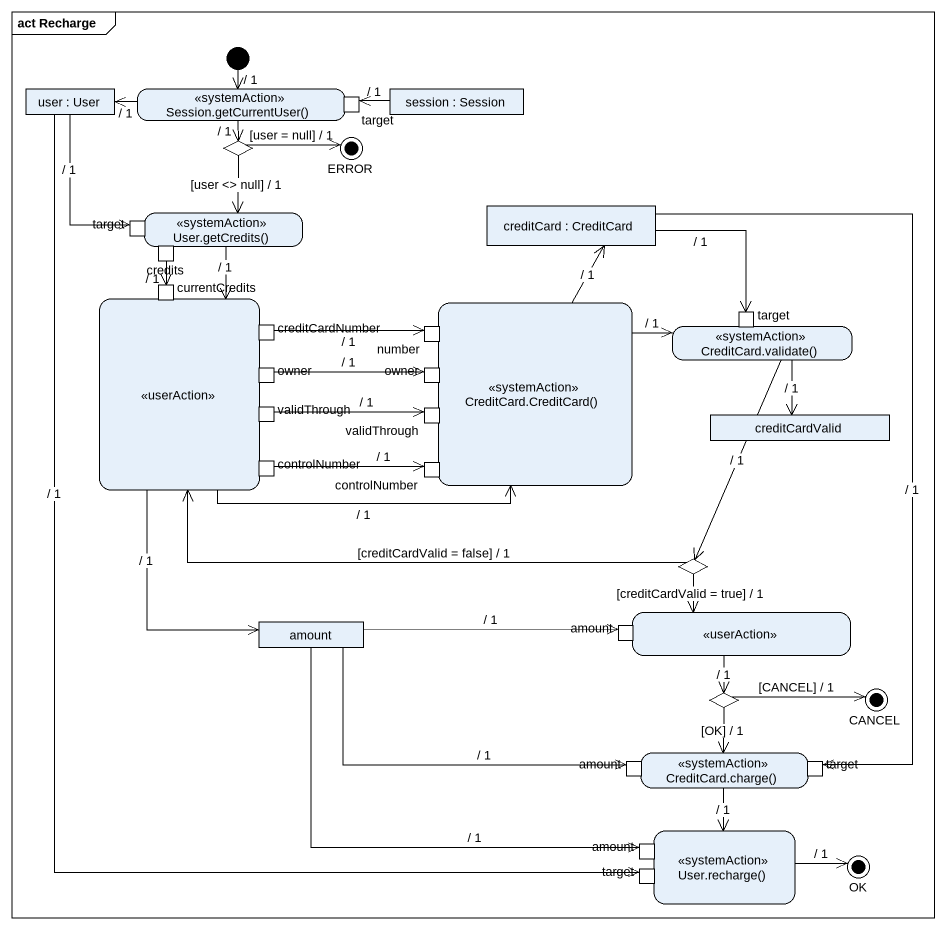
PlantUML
@startuml
mainframe act Recharge
hide empty description
state "user : User" as user <<object>>
state "Session.getCurrentUser()" as Session_getCurrentUser <<systemAction>> {
  state target <<inputPin>>
}
state ERROR <<end>>
state "session : Session" as session <<object>>
state choice1 <<choice>>
state "User.getCredits()" as User_getCredits <<systemAction>> {
  state "target" as target_2 <<inputPin>>
  state credits <<outputPin>>
}
state "creditCard : CreditCard" as creditCard <<object>>
state " " as state1 <<userAction>> {
  state currentCredits <<inputPin>>
  state creditCardNumber <<outputPin>>
  state owner <<outputPin>>
  state validThrough <<outputPin>>
  state controlNumber <<outputPin>>
}
state "CreditCard.CreditCard()" as CreditCard_CreditCard <<systemAction>> {
  state number <<inputPin>>
  state "owner" as owner_2 <<inputPin>>
  state "validThrough" as validThrough_2 <<inputPin>>
  state "controlNumber" as controlNumber_2 <<inputPin>>
}
state "CreditCard.validate()" as CreditCard_validate <<systemAction>> {
  state "target" as target_3 <<inputPin>>
}
state creditCardValid <<object>>
state choice2 <<choice>>
state " " as state2 <<userAction>> {
  state "amount" as amount_2 <<inputPin>>
}
state amount <<object>>
state choice3 <<choice>>
state CANCEL <<end>>
state "CreditCard.charge()" as CreditCard_charge <<systemAction>> {
  state "amount" as amount_3 <<inputPin>>
  state "target" as target_4 <<inputPin>>
}
state "User.recharge()" as User_recharge <<systemAction>> {
  state "target" as target_5 <<inputPin>>
  state "amount" as amount_4 <<inputPin>>
}
state OK <<end>>
[*] --> Session_getCurrentUser : / 1
user --> target_2 : / 1
user --> target_5 : / 1
Session_getCurrentUser -left-> user : / 1
Session_getCurrentUser --> choice1 : / 1
session -left-> target : / 1
choice1 -right-> ERROR : [user = null] / 1
choice1 --> User_getCredits : [user <> null] / 1
User_getCredits --> state1 : / 1
creditCard -right-> target_3 : / 1
creditCard --> target_4 : / 1
credits --> currentCredits : / 1
state1 -right-> CreditCard_CreditCard : / 1
state1 --> amount : / 1
creditCardNumber -right-> number : / 1
CreditCard_CreditCard -up-> creditCard : / 1
CreditCard_CreditCard -right-> CreditCard_validate : / 1
CreditCard_validate --> creditCardValid : / 1
CreditCard_validate --> choice2 : / 1
owner -right-> owner_2 : / 1
validThrough -right-> validThrough_2 : / 1
controlNumber -right-> controlNumber_2 : / 1
choice2 -left-> state1 : [creditCardValid = false] / 1
choice2 --> state2 : [creditCardValid = true] / 1
state2 --> choice3 : / 1
amount -right-> amount_2 : / 1
amount -right-> amount_3 : / 1
amount --> amount_4 : / 1
choice3 -right-> CANCEL : [CANCEL] / 1
choice3 --> CreditCard_charge : [OK] / 1
CreditCard_charge --> User_recharge : / 1
User_recharge -right-> OK : / 1
@enduml
